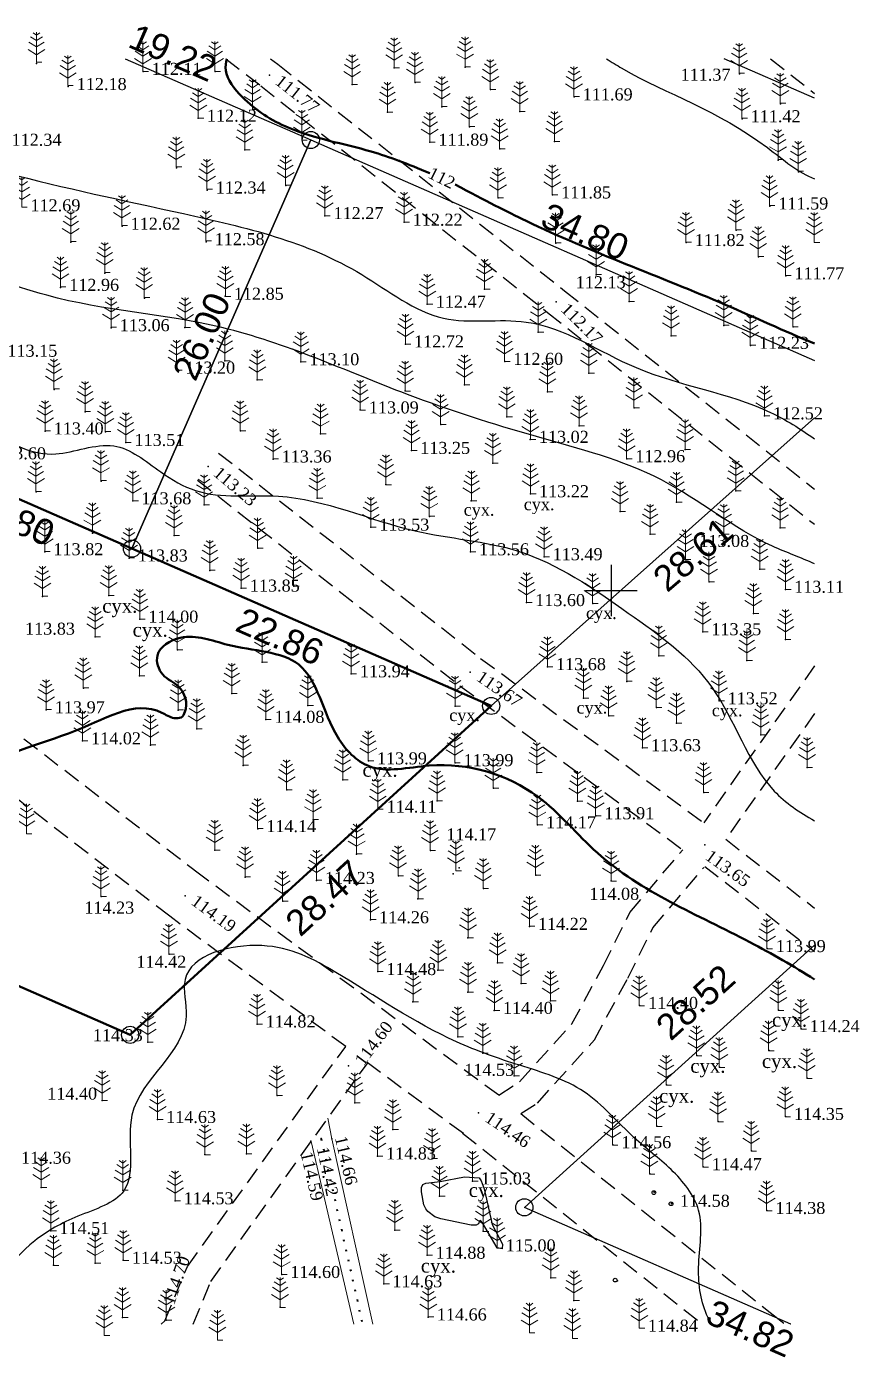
# Model space of a CAD drawing. Header units: millimetres. Extents: x 5405626.9 to 5405714.5, y 5525055.3 to 5525132.9.
# Drawn here: x 5405665.9 to 5405714.5, y 5525055.3 to 5525132.9 of the extents above; entities that cross this region are included whole.
import ezdxf
from ezdxf.enums import TextEntityAlignment as Align

# ---------------------------------------------------------------- set-up
doc = ezdxf.new("R2010")
doc.units = ezdxf.units.MM
doc.linetypes.add('DASHEDX2', pattern=[1.5, 1, -0.5])
doc.linetypes.add('HIDDEN', pattern=[0.5, 0, -0.5])
for name, color, linetype, lineweight in [('11900000', 1, 'Continuous', 30), ('рельеф', 7, 'Continuous', 0), ('ТОЧКИ', 7, 'Continuous', 30)]:
    doc.layers.add(name, color=color, linetype=linetype, lineweight=lineweight)
for name, color, linetype in [('горизонтали', 42, 'Continuous'), ('дороги', 7, 'Continuous'), ('Ділянки_Межі', 10, 'Continuous'), ('надписи', 7, 'Continuous'), ('отметки', 7, 'Continuous'), ('промеры', 185, 'Continuous'), ('Растительность', 7, 'Continuous'), ('столбы', 7, 'Continuous')]:
    doc.layers.add(name, color=color, linetype=linetype)
doc.styles.get("Standard").update_dxf_attribs({"font": 'arial.ttf'})
doc.styles.add('times', font='times.ttf')
doc.linetypes.add('канава 0', pattern='A,0.9,0,["|",Standard,S=0.25,R=0,X=0,Y=0],0.1', length=1)

# ---------------------------------------------------------------- blocks, each defined once
blk = doc.blocks.new('A$C51FE15A3')
at = {"layer": 'Растительность', "color": 94, "lineweight": 0}
for points in [[(-0.201, 1.726), (0, 1.584), (0.201, 1.726)], [(0, 1.75), (0, 0), (0.319, 0)], [(-0.447, 1.172), (0, 0.895), (0.447, 1.172)], [(-0.343, 1.489), (0, 1.267), (0.343, 1.489)], [(-0.493, 0.753), (0, 0.444), (0.493, 0.753)]]:
    blk.add_lwpolyline(points, dxfattribs=at)

msp = doc.modelspace()

# ---------------------------------------------------------------- linework, layer by layer
at = {"layer": '11900000', "color": 7}
for points in [[(5405700, 5525098.5, 0), (5405700, 5525101.5, 0)], [(5405700, 5525098.5, 0), (5405700, 5525101.5, 0)], [(5405698.5, 5525100, 0), (5405701.5, 5525100, 0)], [(5405698.5, 5525100, 0), (5405701.5, 5525100, 0)]]:
    msp.add_polyline3d(points, dxfattribs=at)
at = {"layer": 'горизонтали', "color": 32}
for points in [[(5405692.497, 5525063.142, 115), (5405692.377, 5525063.282, 115), (5405692.307, 5525063.252, 115), (5405692.247, 5525063.082, 115), (5405692.127, 5525063.012, 115), (5405691.827, 5525063.012, 115), (5405690.057, 5525063.372, 115), (5405689.717, 5525063.492, 115), (5405689.297, 5525063.812, 115), (5405689.177, 5525063.972, 115), (5405689.077, 5525064.202, 115), (5405688.937, 5525064.952, 115), (5405688.937, 5525065.212, 115), (5405689.017, 5525065.382, 115), (5405689.187, 5525065.452, 115), (5405690.027, 5525065.552, 115), (5405691.437, 5525065.832, 115), (5405692.287, 5525065.762, 115), (5405692.417, 5525065.592, 115), (5405692.577, 5525065.132, 115), (5405693.057, 5525063.042, 115), (5405693.66, 5525061.911, 115), (5405693.628, 5525061.627, 115), (5405693.344, 5525061.682, 115.001)], [(5405693.344, 5525061.682, 115.001), (5405692.497, 5525063.142, 115), (5405692.497, 5525063.142, 115)]]:
    msp.add_polyline3d(points, dxfattribs=at)
at = {"layer": 'горизонтали', "color": 32, "lineweight": 50}
for points, knots in [([(5405689.415, 5525124.321), (5405688.103, 5525124.879), (5405685.506, 5525125.878), (5405681.593, 5525126.517), (5405678.78, 5525128.29), (5405677.425, 5525129.966), (5405677.531, 5525130.771), (5405677.592, 5525131)], [105.96729, 105.96729, 105.96729, 105.96729, 109.295341, 114.328997, 117.562212, 119.373022, 120.083995, 120.083995, 120.083995, 120.083995]), ([(5405711.846, 5525114.396), (5405710.054, 5525115.132), (5405704.646, 5525117.659), (5405697.616, 5525120.155), (5405692.726, 5525122.699), (5405690.888, 5525123.666)], [81.107717, 81.107717, 81.107717, 81.107717, 86.790674, 99.397783, 103.251958, 103.251958, 103.251958, 103.251958]), ([(5405711.846, 5525077.338), (5405710.62, 5525078.1), (5405706.394, 5525080.561), (5405700.204, 5525083.031), (5405695.588, 5525088.796), (5405690.487, 5525090.335), (5405686.032, 5525089.127), (5405683.299, 5525091.947), (5405682.66, 5525096.477), (5405678.004, 5525096.478), (5405675.327, 5525097.696), (5405673.244, 5525096.508), (5405673.734, 5525094.937), (5405675.007, 5525094.501), (5405675.374, 5525093.273), (5405674.953, 5525092.547), (5405674.367, 5525092.537), (5405672.442, 5525093.851), (5405668.747, 5525091.264), (5405662.871, 5525090.323), (5405664.061, 5525086.221), (5405665.427, 5525082.173), (5405665.054, 5525074.961), (5405656.965, 5525071.362), (5405653.783, 5525065.91), (5405650.669, 5525063.336), (5405648.34, 5525061.614)], [184.088524, 184.088524, 184.088524, 184.088524, 188.424076, 198.724877, 203.509965, 210.082144, 213.590604, 216.079925, 220.88026, 225.181607, 227.972328, 229.655785, 230.811467, 231.987183, 233.498714, 233.881724, 234.285096, 235.062958, 240.641134, 246.270624, 248.034407, 252.137765, 259.955965, 266.119621, 276.685782, 278.277423, 278.277423, 278.277423, 278.277423])]:
    msp.add_open_spline(points, degree=3, knots=knots, dxfattribs=at)
at = {"layer": 'горизонтали', "color": 32}
for points, knots in [([(5405699.711, 5525131), (5405700.01, 5525130.807), (5405702.925, 5525129.01), (5405707.1, 5525127.744), (5405710.924, 5525124.316), (5405711.846, 5525124.008)], [128.913914, 128.913914, 128.913914, 128.913914, 130.028893, 139.680741, 142.71498, 142.71498, 142.71498, 142.71498]), ([(5405629.102, 5525118.92), (5405630.458, 5525120.614), (5405634.448, 5525123.68), (5405642.682, 5525126.351), (5405650.521, 5525125.146), (5405657.722, 5525126.406), (5405665.591, 5525123.977), (5405675.141, 5525121.998), (5405684.025, 5525119.942), (5405689.831, 5525115.172), (5405695.924, 5525116.342), (5405701.643, 5525112.203), (5405707.862, 5525111.424), (5405711.019, 5525109.423), (5405711.846, 5525108.843)], [191.894943, 191.894943, 191.894943, 191.894943, 198.155168, 208.112251, 216.133304, 221.799072, 229.654194, 240.307675, 251.306516, 256.6977, 261.523915, 268.451351, 276.71451, 279.739238, 279.739238, 279.739238, 279.739238]), ([(5405711.846, 5525101.558), (5405711.053, 5525101.923), (5405707.761, 5525103.06), (5405703.147, 5525106.992), (5405695.526, 5525108.926), (5405686.956, 5525111.649), (5405677.812, 5525115.948), (5405668.363, 5525116.381), (5405660.774, 5525119.554), (5405654.149, 5525117.165), (5405646.892, 5525118.341), (5405642.724, 5525114.853), (5405638.474, 5525114.108), (5405638.058, 5525111.373), (5405635.674, 5525109.491), (5405637.956, 5525105.892), (5405640.41, 5525102.911), (5405642.475, 5525098.603), (5405642.551, 5525095.719), (5405642.18, 5525093.334), (5405640.621, 5525093.399), (5405638.778, 5525093.138), (5405635.799, 5525094.795), (5405633.1, 5525091.346), (5405630.387, 5525091.693), (5405629.102, 5525091.508)], [77.342137, 77.342137, 77.342137, 77.342137, 79.957338, 87.498258, 95.204411, 103.125935, 114.626248, 125.009981, 131.302804, 138.280759, 145.221956, 152.023012, 153.792786, 157.238403, 159.036588, 161.883134, 167.480404, 172.02745, 175.191691, 176.860986, 177.776803, 179.359266, 182.66385, 186.23147, 190.159061, 190.159061, 190.159061, 190.159061]), ([(5405629.102, 5525068.032), (5405630.304, 5525068.433), (5405633.268, 5525070.908), (5405637.681, 5525070.515), (5405642.96, 5525069.18), (5405645.866, 5525075.047), (5405652.853, 5525076.753), (5405653.473, 5525084.41), (5405650.942, 5525091.024), (5405647.791, 5525097.948), (5405651.196, 5525103.886), (5405655.866, 5525105.087), (5405658.855, 5525107.454), (5405660.158, 5525111.685), (5405664.053, 5525109.072), (5405667.215, 5525107.353), (5405671.031, 5525109.095), (5405673.486, 5525106.998), (5405676.446, 5525105.221), (5405681.865, 5525106.051), (5405687.754, 5525103.185), (5405695.159, 5525102.759), (5405700.762, 5525098.87), (5405706.551, 5525094.745), (5405708.239, 5525088.917), (5405710.967, 5525087.065), (5405711.846, 5525086.582)], [100.276896, 100.276896, 100.276896, 100.276896, 104.294488, 110.346143, 113.276217, 119.316155, 126.282429, 132.498742, 138.940826, 148.380777, 153.163384, 157.173138, 162.314513, 164.474455, 168.128542, 172.341737, 175.757786, 178.883147, 181.190936, 186.025633, 194.245086, 200.372974, 207.736732, 214.236882, 221.309845, 224.300713, 224.300713, 224.300713, 224.300713]), ([(5405705.845, 5525057.247), (5405705.766, 5525057.378), (5405705.247, 5525058.314), (5405704.887, 5525060.693), (5405705.598, 5525063.827), (5405703.545, 5525066.376), (5405700.978, 5525068.229), (5405698.614, 5525071.147), (5405694.669, 5525072.291), (5405689.62, 5525074.042), (5405684.941, 5525077.276), (5405679.961, 5525079.967), (5405674.475, 5525078.518), (5405675.963, 5525073.463), (5405670.828, 5525070.702), (5405672.738, 5525064.783), (5405668.827, 5525063.622), (5405665.354, 5525061.708), (5405663.745, 5525059.008), (5405662.592, 5525057.247)], [195.825475, 195.825475, 195.825475, 195.825475, 196.312621, 199.255312, 202.588988, 205.462546, 208.291875, 212.253868, 216.313625, 220.252795, 228.364697, 232.953516, 237.834332, 239.978238, 246.559492, 250.990412, 254.056617, 256.937883, 263.115169, 263.115169, 263.115169, 263.115169])]:
    msp.add_open_spline(points, degree=3, knots=knots, dxfattribs=at)
at = {"layer": 'дороги', "color": 7, "linetype": 'DASHEDX2'}
for points, elevation in [([(5405677.524, 5525131), (5405679.567, 5525129.42), (5405696.283, 5525116.213), (5405711.846, 5525103.866)], 111.93), ([(5405680.14, 5525131), (5405680.553, 5525130.68), (5405697.277, 5525117.467), (5405711.846, 5525105.908)], 111.93), ([(5405709.282, 5525131), (5405711.846, 5525128.974)], 110.99), ([(5405677.108, 5525108.015), (5405692.382, 5525096.048), (5405705.386, 5525086.469)], 113.227), ([(5405675.874, 5525106.441), (5405691.172, 5525094.456), (5405704.161, 5525084.888)], 113.227), ([(5405675.289, 5525060.612), (5405684.028, 5525072.764), (5405684.516, 5525073.423)], 115.262), ([(5405676.656, 5525059.733), (5405685.32, 5525071.82), (5405685.823, 5525072.5)], 115.262), ([(5405673.762, 5525057.247), (5405673.97, 5525057.445), (5405675.289, 5525060.612)], 114.545), ([(5405675.621, 5525057.247), (5405676.656, 5525059.733)], 114.545)]:
    msp.add_lwpolyline(points, dxfattribs=dict(at, elevation=elevation))
for points in [[(5405693.433, 5525070.585), (5405676.065, 5525083.409), (5405662.398, 5525093.926), (5405645.436, 5525107.541), (5405629.102, 5525120.019)], [(5405684.516, 5525073.423), (5405674.257, 5525081.015), (5405660.544, 5525091.568), (5405643.586, 5525105.179), (5405629.102, 5525116.244)], [(5405711.846, 5525095.609), (5405705.386, 5525086.469)], [(5405711.846, 5525092.837), (5405706.664, 5525085.505)], [(5405706.664, 5525085.505), (5405711.846, 5525081.495)], [(5405693.433, 5525070.585), (5405694.641, 5525071.362), (5405697.696, 5525074.747), (5405699.538, 5525078.142), (5405701.074, 5525081.23), (5405704.161, 5525084.888)], [(5405694.723, 5525069.512), (5405695.686, 5525070.132), (5405699.011, 5525073.817), (5405700.958, 5525077.404), (5405702.42, 5525080.345), (5405705.384, 5525083.856)], [(5405705.441, 5525083.923), (5405711.846, 5525078.966)], [(5405691.373, 5525068.348), (5405685.763, 5525072.5)], [(5405694.723, 5525069.512), (5405709.261, 5525057.919), (5405710.11, 5525057.247)], [(5405691.33, 5525068.381), (5405705.292, 5525057.247)]]:
    msp.add_lwpolyline(points, dxfattribs=at)
at = {"layer": 'Ділянки_Межі', "lineweight": 25}
for points in [[(5405671.664, 5525131), (5405682.482, 5525126.263), (5405672.055, 5525102.446), (5405661.249, 5525107.177), (5405654.432, 5525110.161)], [(5405671.664, 5525131), (5405682.482, 5525126.263), (5405711.846, 5525113.408)], [(5405711.846, 5525128.691), (5405706.573, 5525131)], [(5405711.846, 5525110.067), (5405692.998, 5525093.277), (5405671.954, 5525074.107), (5405650.821, 5525083.359), (5405633.199, 5525091.075), (5405629.102, 5525092.869)], [(5405710.459, 5525057.247), (5405694.931, 5525064.048), (5405711.846, 5525079.33)]]:
    msp.add_lwpolyline(points, dxfattribs=at)
at = {"layer": 'Ділянки_Межі'}
for points in [[(5405711.846, 5525128.691), (5405706.573, 5525131)], [(5405672.055, 5525102.446), (5405682.482, 5525126.263), (5405711.846, 5525113.408)], [(5405711.846, 5525110.067), (5405692.998, 5525093.277), (5405672.055, 5525102.446)]]:
    msp.add_lwpolyline(points, dxfattribs=at)
at = {"layer": 'Ділянки_Межі', "lineweight": 50}
msp.add_lwpolyline([(5405650.821, 5525083.359), (5405661.249, 5525107.177), (5405672.055, 5525102.446), (5405692.998, 5525093.277), (5405671.954, 5525074.107)], close=True, dxfattribs=at)
at = {"layer": 'Ділянки_Межі', "lineweight": 0}
for points in [[(5405694.931, 5525064.048), (5405711.846, 5525079.33)], [(5405710.459, 5525057.247), (5405694.931, 5525064.048)]]:
    msp.add_lwpolyline(points, dxfattribs=at)
at = {"layer": 'отметки', "color": 7}
for p in [(5405666.501, 5525130.729, 112.187), (5405672.707, 5525130.259, 112.107), (5405676.901, 5525130.251, 112.031), (5405680.075, 5525130.043, 111.77), (5405687.349, 5525130.459, 111.692), (5405691.485, 5525130.504, 111.691), (5405707.468, 5525130.124, 111.375), (5405668.339, 5525129.373, 112.18), (5405684.897, 5525129.492, 111.95), (5405688.557, 5525129.614, 111.766), (5405692.948, 5525129.197, 111.729), (5405697.833, 5525128.771, 111.685), (5405709.861, 5525128.364, 111.317), (5405679.099, 5525128.039, 112.013), (5405686.96, 5525127.875, 111.852), (5405690.128, 5525128.197, 111.784), (5405694.668, 5525127.918, 111.701), (5405675.925, 5525127.531, 112.123), (5405691.731, 5525127.036, 111.824), (5405707.623, 5525127.498, 111.416), (5405681.972, 5525126.254, 112.014), (5405689.422, 5525126.134, 111.888), (5405696.693, 5525126.169, 111.783), (5405678.635, 5525125.686, 112.07), (5405693.498, 5525125.739, 111.869), (5405674.652, 5525124.632, 112.37), (5405709.731, 5525125.094, 111.531), (5405710.901, 5525124.405, 111.499), (5405676.44, 5525123.343, 112.343), (5405681.018, 5525123.612, 112.17), (5405696.576, 5525123.057, 111.847), (5405693.4, 5525122.891, 111.946), (5405709.237, 5525122.413, 111.589), (5405683.308, 5525121.849, 112.269), (5405687.921, 5525121.468, 112.215), (5405671.478, 5525121.233, 112.621), (5405707.274, 5525121.01, 111.715), (5405668.502, 5525120.313, 112.787), (5405676.378, 5525120.332, 112.585), (5405696.761, 5525120.247, 112.041), (5405704.363, 5525120.279, 111.823), (5405708.579, 5525119.447, 111.682), (5405670.48, 5525118.502, 112.848), (5405699.114, 5525118.409, 112.133), (5405710.174, 5525118.341, 111.775), (5405667.899, 5525117.669, 112.962), (5405692.615, 5525117.563, 112.477), (5405672.781, 5525117.045, 112.924), (5405677.497, 5525117.151, 112.845), (5405696.79, 5525116.83, 112.175), (5405701.039, 5525116.84, 112.253), (5405689.269, 5525116.692, 112.474), (5405670.847, 5525115.319, 113.065), (5405675.148, 5525115.327, 113.042), (5405706.556, 5525115.445, 112.1), (5405710.597, 5525115.364, 111.939), (5405695.738, 5525115.063, 112.541), (5405703.483, 5525114.84, 112.337), (5405688, 5525114.371, 112.718), (5405708.111, 5525114.291, 112.23), (5405674.663, 5525112.847, 113.203), (5405677.47, 5525113.385, 113.066), (5405681.9, 5525113.332, 113.097), (5405693.782, 5525113.357, 112.602), (5405679.356, 5525112.278, 113.122), (5405698.694, 5525112.672, 112.577), (5405667.522, 5525111.723, 113.339), (5405687.98, 5525111.634, 112.992), (5405691.445, 5525111.996, 112.836), (5405696.27, 5525111.578, 112.73), (5405685.363, 5525110.525, 113.09), (5405701.321, 5525110.657, 112.657), (5405669.327, 5525110.419, 113.384), (5405693.913, 5525110.126, 112.914), (5405708.921, 5525110.181, 112.519), (5405666.997, 5525109.299, 113.403), (5405670.506, 5525109.256, 113.393), (5405678.374, 5525109.307, 113.281), (5405683.046, 5525109.129, 113.234), (5405690.052, 5525109.683, 113.067), (5405698.119, 5525109.602, 112.888), (5405671.703, 5525108.628, 113.514), (5405695.276, 5525108.811, 113.022), (5405704.3, 5525108.224, 112.808), (5405680.285, 5525107.667, 113.358), (5405688.359, 5525108.167, 113.248), (5405693.091, 5525107.423, 113.162), (5405700.894, 5525107.682, 112.961), (5405676.491, 5525107.228, 113.227), (5405670.255, 5525106.386, 113.593), (5405686.863, 5525106.173, 113.367), (5405666.465, 5525105.753, 113.679), (5405672.109, 5525105.227, 113.676), (5405682.861, 5525105.378, 113.452), (5405691.838, 5525105.231, 113.344), (5405695.287, 5525105.641, 113.217), (5405703.795, 5525105.16, 113.076), (5405707.247, 5525105.809, 112.868), (5405676.259, 5525104.997, 113.63), (5405689.394, 5525104.327, 113.402), (5405700.511, 5525104.614, 113.15), (5405685.981, 5525103.694, 113.535), (5405709.843, 5525103.659, 112.94), (5405669.752, 5525103.342, 113.806), (5405674.515, 5525103.211, 113.725), (5405702.263, 5525103.285, 113.171), (5405706.553, 5525103.283, 113.079), (5405666.98, 5525102.261, 113.816), (5405679.387, 5525102.478, 113.743), (5405691.793, 5525102.258, 113.557), (5405671.9, 5525101.895, 113.828), (5405696.082, 5525101.971, 113.486), (5405704.316, 5525101.809, 113.184), (5405708.654, 5525101.247, 113.096), (5405676.6, 5525101.174, 113.82), (5405705.695, 5525100.503, 113.193), (5405666.847, 5525099.659, 113.909), (5405670.706, 5525099.708, 113.942), (5405678.428, 5525100.141, 113.852), (5405681.491, 5525100.256, 113.816), (5405710.156, 5525100.072, 113.11), (5405695.06, 5525099.296, 113.6), (5405698.914, 5525099.253, 113.565), (5405672.515, 5525098.33, 113.996), (5405708.279, 5525098.67, 113.172), (5405705.33, 5525097.599, 113.348), (5405669.916, 5525097.301, 113.955), (5405710.146, 5525097.153, 113.212), (5405674.705, 5525096.542, 114.019), (5405679.647, 5525095.823, 114.05), (5405702.776, 5525096.199, 113.516), (5405707.904, 5525095.926, 113.302), (5405672.494, 5525095.029, 113.98), (5405684.843, 5525095.144, 113.943), (5405691.777, 5525095.252, 113.668), (5405696.276, 5525095.562, 113.683), (5405669.23, 5525094.319, 113.923), (5405700.908, 5525094.706, 113.62), (5405677.876, 5525094.01, 114.031), (5405698.374, 5525093.729, 113.684), (5405706.281, 5525093.569, 113.517), (5405667.061, 5525093.046, 113.966), (5405674.758, 5525093.021, 113.989), (5405682.31, 5525093.299, 114.045), (5405690.902, 5525093.271, 113.895), (5405699.85, 5525092.698, 113.671), (5405702.626, 5525093.179, 113.58), (5405675.837, 5525091.939, 114.045), (5405679.868, 5525092.491, 114.077), (5405703.799, 5525092.276, 113.588), (5405669.174, 5525091.236, 114.024), (5405708.716, 5525091.591, 113.46), (5405673.134, 5525090.995, 114.063), (5405701.816, 5525090.838, 113.634), (5405678.54, 5525089.813, 114.083), (5405685.84, 5525090.071, 113.987), (5405690.887, 5525089.965, 113.989), (5405711.412, 5525089.695, 113.418), (5405684.353, 5525088.972, 114.074), (5405695.658, 5525089.395, 113.894), (5405681.081, 5525088.388, 114.074), (5405693.131, 5525088.483, 114.001), (5405705.383, 5525088.234, 113.689), (5405686.401, 5525087.261, 114.113), (5405689.85, 5525087.743, 114.088), (5405698.03, 5525087.732, 113.936), (5405682.612, 5525086.634, 114.157), (5405699.094, 5525086.871, 113.908), (5405679.388, 5525086.119, 114.138), (5405695.697, 5525086.345, 114.171), (5405705.453, 5525085.178, 113.645), (5405676.888, 5525084.86, 114.256), (5405685.143, 5525084.636, 114.179), (5405689.45, 5525084.85, 114.171), (5405687.589, 5525083.381, 114.207), (5405690.785, 5525083.49, 114.187), (5405691.12, 5525083.83, 114.248), (5405695.593, 5525083.418, 114.142), (5405678.65, 5525083.304, 114.321), (5405682.805, 5525083.101, 114.231), (5405692.544, 5525082.644, 114.229), (5405699.994, 5525083.078, 114.081), (5405670.261, 5525082.161, 114.233), (5405675.161, 5525082.212, 114.189), (5405680.843, 5525081.89, 114.372), (5405688.717, 5525082.026, 114.201), (5405685.964, 5525080.808, 114.258), (5405695.222, 5525080.425, 114.216), (5405691.637, 5525079.757, 114.239), (5405674.216, 5525078.807, 114.416), (5405709.089, 5525079.128, 113.991), (5405693.361, 5525078.294, 114.291), (5405686.383, 5525077.788, 114.476), (5405689.893, 5525077.875, 114.308), (5405691.638, 5525076.59, 114.339), (5405694.735, 5525077.094, 114.317), (5405688.433, 5525076.028, 114.408), (5405696.456, 5525076.084, 114.326), (5405701.645, 5525075.816, 114.4), (5405693.179, 5525075.525, 114.401), (5405709.749, 5525075.541, 114.226), (5405679.349, 5525074.734, 114.82), (5405711.067, 5525074.463, 114.236), (5405672.988, 5525073.681, 114.334), (5405691.054, 5525073.995, 114.504), (5405692.5, 5525073.043, 114.454), (5405704.986, 5525072.904, 114.422), (5405709.191, 5525073.198, 114.315), (5405684.674, 5525072.292, 114.596), (5405706.313, 5525072.229, 114.431), (5405694.332, 5525071.708, 114.531), (5405703.211, 5525071.19, 114.384), (5405711.409, 5525071.583, 114.289), (5405670.325, 5525070.273, 114.403), (5405680.515, 5525070.563, 114.754), (5405685.042, 5525070.145, 114.719), (5405692.265, 5525069.554, 114.458), (5405673.55, 5525069.168, 114.626), (5405702.661, 5525068.791, 114.448), (5405706.231, 5525069.052, 114.405), (5405710.149, 5525069.347, 114.355), (5405682.491, 5525067.914, 114.588), (5405683.089, 5525068.054, 114.42), (5405683.702, 5525068.04, 114.665), (5405687.266, 5525068.583, 114.81), (5405676.309, 5525067.121, 114.536), (5405678.737, 5525067.165, 114.502), (5405700.085, 5525067.698, 114.559), (5405708.171, 5525067.352, 114.366), (5405686.366, 5525067.041, 114.834), (5405689.547, 5525066.905, 114.872), (5405705.359, 5525066.417, 114.471), (5405691.907, 5525065.582, 115.033), (5405702.238, 5525066.009, 114.525), (5405666.771, 5525065.209, 114.456), (5405671.518, 5525065.055, 114.496), (5405702.497, 5525064.934, 114.525), (5405674.571, 5525064.428, 114.528), (5405689.988, 5525064.702, 115.074), (5405703.497, 5525064.282, 114.575), (5405709.065, 5525063.863, 114.376), (5405667.327, 5525062.691, 114.506), (5405687.384, 5525062.717, 114.861), (5405692.53, 5525062.653, 114.989), (5405693.344, 5525061.682, 115.001), (5405671.551, 5525060.966, 114.53), (5405689.256, 5525061.256, 114.876), (5405667.481, 5525060.674, 114.562), (5405669.92, 5525060.795, 114.557), (5405680.785, 5525060.132, 114.599), (5405686.738, 5525059.59, 114.633), (5405696.464, 5525059.943, 115.041), (5405700.356, 5525059.765, 114.953), (5405697.821, 5525058.622, 114.966), (5405680.694, 5525058.224, 114.572), (5405671.512, 5525057.628, 114.601), (5405674.057, 5525057.468, 114.704), (5405689.329, 5525057.658, 114.658)]:
    msp.add_point(p, dxfattribs=at)
at = {"layer": 'рельеф', "color": 7, "linetype": 'канава 0'}
for points, elevation in [([(5405686.089, 5525057.247), (5405683.702, 5525068.04), (5405683.475, 5525069.255)], 113.553), ([(5405682.494, 5525067.893), (5405684.996, 5525057.247)], 114.59)]:
    msp.add_lwpolyline(points, dxfattribs=dict(at, elevation=elevation))
at = {"layer": 'рельеф', "color": 7, "linetype": 'HIDDEN', "lineweight": 40, "elevation": 114.42}
msp.add_lwpolyline([(5405683.09, 5525068.04), (5405685.493, 5525057.247)], dxfattribs=at)
at = {"layer": 'столбы', "color": 7}
for centre in [(5405702.48, 5525064.91, 114.53), (5405703.48, 5525064.26, 114.58), (5405700.22, 5525059.81, 114.89)]:
    msp.add_circle(centre, 0.11, dxfattribs=at)
at = {"layer": 'ТОЧКИ'}
for centre in [(5405682.482, 5525126.263, 107.24), (5405672.055, 5525102.446, 107.24), (5405692.998, 5525093.277), (5405671.954, 5525074.107), (5405694.931, 5525064.048, 107.24)]:
    msp.add_circle(centre, 0.5, dxfattribs=at)

# ---------------------------------------------------------------- block references
at = {"layer": 'Растительность', "color": 7}
for p in [(5405666.49, 5525130.79, 112.18), (5405691.47, 5525130.52, 111.69), (5405672.7, 5525130.26, 112.11), (5405676.89, 5525130.26, 112.03), (5405687.34, 5525130.47, 111.69), (5405707.45, 5525130.15, 111.37), (5405668.32, 5525129.43, 112.18), (5405684.89, 5525129.5, 111.95), (5405688.55, 5525129.63, 111.77), (5405692.94, 5525129.21, 111.73), (5405690.12, 5525128.21, 111.78), (5405697.82, 5525128.79, 111.68), (5405709.85, 5525128.4, 111.32), (5405675.92, 5525127.53, 112.12), (5405679.09, 5525128.04, 112.01), (5405686.95, 5525127.88, 111.85), (5405694.66, 5525127.93, 111.7), (5405707.61, 5525127.53, 111.42), (5405691.72, 5525127.05, 111.82), (5405681.96, 5525126.26, 112.01), (5405689.41, 5525126.14, 111.89), (5405696.68, 5525126.18, 111.78), (5405678.63, 5525125.69, 112.07), (5405693.49, 5525125.75, 111.87), (5405709.72, 5525125.12, 111.53), (5405674.64, 5525124.69, 112.37), (5405710.89, 5525124.44, 111.5), (5405681.01, 5525123.62, 112.17), (5405676.43, 5525123.4, 112.34), (5405693.39, 5525122.9, 111.95), (5405696.56, 5525123.07, 111.85), (5405665.63, 5525122.35, 112.68), (5405709.22, 5525122.44, 111.59), (5405671.47, 5525121.28, 112.62), (5405683.3, 5525121.85, 112.27), (5405687.92, 5525121.47, 112.22), (5405707.26, 5525121.03, 111.71), (5405668.49, 5525120.35, 112.78), (5405676.37, 5525120.38, 112.58), (5405696.75, 5525120.26, 112.04), (5405704.35, 5525120.3, 111.82), (5405711.83, 5525120.29, 111.65), (5405708.56, 5525119.47, 111.68), (5405670.47, 5525118.54, 112.85), (5405699.11, 5525118.42, 112.13), (5405710.16, 5525118.36, 111.77), (5405667.89, 5525117.7, 112.96), (5405692.61, 5525117.57, 112.48), (5405672.77, 5525117.08, 112.92), (5405677.5, 5525117.15, 112.85), (5405689.27, 5525116.69, 112.47), (5405701.03, 5525116.85, 112.25), (5405670.84, 5525115.35, 113.06), (5405675.15, 5525115.33, 113.04), (5405695.74, 5525115.07, 112.54), (5405706.55, 5525115.46, 112.1), (5405710.58, 5525115.38, 111.94), (5405688, 5525114.37, 112.72), (5405703.48, 5525114.85, 112.34), (5405708.1, 5525114.3, 112.23), (5405674.66, 5525112.85, 113.2), (5405677.47, 5525113.39, 113.07), (5405681.9, 5525113.33, 113.1), (5405693.78, 5525113.36, 112.6), (5405698.69, 5525112.67, 112.58), (5405679.36, 5525112.28, 113.12), (5405691.44, 5525112, 112.84), (5405667.51, 5525111.75, 113.34), (5405687.98, 5525111.63, 112.99), (5405696.27, 5525111.58, 112.73), (5405669.32, 5525110.44, 113.38), (5405685.36, 5525110.52, 113.09), (5405701.32, 5525110.66, 112.66), (5405690.05, 5525109.68, 113.07), (5405693.91, 5525110.13, 112.91), (5405698.12, 5525109.6, 112.89), (5405708.92, 5525110.18, 112.52), (5405666.99, 5525109.32, 113.4), (5405670.5, 5525109.28, 113.39), (5405678.37, 5525109.31, 113.28), (5405683.05, 5525109.13, 113.23), (5405695.28, 5525108.81, 113.02), (5405671.7, 5525108.63, 113.51), (5405688.36, 5525108.17, 113.25), (5405704.3, 5525108.22, 112.81), (5405680.28, 5525107.67, 113.36), (5405693.09, 5525107.42, 113.16), (5405700.89, 5525107.68, 112.96), (5405666.46, 5525105.77, 113.68), (5405670.25, 5525106.41, 113.59), (5405686.86, 5525106.17, 113.37), (5405707.25, 5525105.81, 112.87), (5405672.11, 5525105.23, 113.68), (5405676.26, 5525105, 113.63), (5405682.86, 5525105.38, 113.45), (5405691.84, 5525105.23, 113.34), (5405695.29, 5525105.64, 113.22), (5405703.8, 5525105.16, 113.08), (5405689.39, 5525104.33, 113.4), (5405700.51, 5525104.61, 113.15), (5405669.75, 5525103.36, 113.81), (5405685.98, 5525103.69, 113.53), (5405709.84, 5525103.66, 112.94), (5405674.51, 5525103.21, 113.72), (5405702.26, 5525103.28, 113.17), (5405706.55, 5525103.28, 113.08), (5405666.97, 5525102.27, 113.82), (5405671.89, 5525101.9, 113.83), (5405679.38, 5525102.48, 113.74), (5405691.79, 5525102.26, 113.56), (5405696.08, 5525101.97, 113.49), (5405704.32, 5525101.81, 113.18), (5405676.59, 5525101.18, 113.82), (5405708.65, 5525101.25, 113.1), (5405681.48, 5525100.26, 113.82), (5405705.69, 5525100.5, 113.19), (5405666.84, 5525099.67, 113.91), (5405670.7, 5525099.71, 113.94), (5405678.42, 5525100.14, 113.85), (5405710.16, 5525100.07, 113.11), (5405695.06, 5525099.3, 113.6), (5405698.91, 5525099.25, 113.57), (5405672.51, 5525098.33, 114), (5405708.28, 5525098.67, 113.17), (5405669.91, 5525097.3, 113.95), (5405705.33, 5525097.6, 113.35), (5405710.15, 5525097.15, 113.21), (5405674.7, 5525096.54, 114.02), (5405679.64, 5525095.82, 114.05), (5405702.77, 5525096.2, 113.52), (5405707.9, 5525095.93, 113.3), (5405672.49, 5525095.03, 113.98), (5405684.83, 5525095.14, 113.94), (5405696.27, 5525095.56, 113.68), (5405669.22, 5525094.33, 113.92), (5405700.9, 5525094.71, 113.62), (5405677.87, 5525094.01, 114.03), (5405682.31, 5525093.31, 114.04), (5405690.89, 5525093.27, 113.89), (5405698.37, 5525093.73, 113.68), (5405706.27, 5525093.57, 113.52), (5405667.05, 5525093.06, 113.97), (5405674.75, 5525093.04, 113.99), (5405679.86, 5525092.49, 114.08), (5405699.84, 5525092.7, 113.67), (5405702.62, 5525093.18, 113.58), (5405675.83, 5525091.95, 114.04), (5405703.79, 5525092.28, 113.59), (5405669.17, 5525091.25, 114.02), (5405673.13, 5525091.01, 114.06), (5405708.71, 5525091.59, 113.46), (5405701.81, 5525090.84, 113.63), (5405678.54, 5525089.83, 114.08), (5405685.83, 5525090.07, 113.99), (5405690.87, 5525089.96, 113.99), (5405695.65, 5525089.39, 113.89), (5405711.41, 5525089.69, 113.42), (5405684.34, 5525088.97, 114.07), (5405681.07, 5525088.39, 114.07), (5405693.12, 5525088.48, 114), (5405705.37, 5525088.23, 113.69), (5405686.39, 5525087.26, 114.11), (5405689.84, 5525087.74, 114.09), (5405698.02, 5525087.73, 113.94), (5405682.61, 5525086.65, 114.16), (5405695.68, 5525086.34, 114.17), (5405699.08, 5525086.87, 113.91), (5405665.91, 5525085.82, 114.18), (5405679.38, 5525086.14, 114.14), (5405676.88, 5525084.87, 114.25), (5405689.43, 5525084.85, 114.17), (5405685.15, 5525084.65, 114.18), (5405678.65, 5525083.32, 114.32), (5405687.57, 5525083.38, 114.21), (5405690.941, 5525083.665), (5405695.57, 5525083.41, 114.14), (5405682.81, 5525083.12, 114.23), (5405692.52, 5525082.64, 114.23), (5405699.98, 5525083.07, 114.08), (5405670.25, 5525082.17, 114.23), (5405680.84, 5525081.9, 114.37), (5405688.73, 5525082.04, 114.2), (5405685.97, 5525080.82, 114.26), (5405695.23, 5525080.43, 114.22), (5405691.65, 5525079.76, 114.24), (5405674.21, 5525078.81, 114.42), (5405709.07, 5525079.11, 113.99), (5405686.39, 5525077.79, 114.48), (5405689.91, 5525077.88, 114.31), (5405693.37, 5525078.3, 114.29), (5405694.74, 5525077.1, 114.32), (5405691.65, 5525076.59, 114.34), (5405688.44, 5525076.03, 114.41), (5405693.19, 5525075.53, 114.4), (5405696.46, 5525076.08, 114.33), (5405701.62, 5525075.8, 114.4), (5405709.73, 5525075.52, 114.23), (5405679.35, 5525074.73, 114.82), (5405691.06, 5525073.99, 114.5), (5405711.05, 5525074.44, 114.24), (5405672.98, 5525073.68, 114.33), (5405709.17, 5525073.17, 114.32), (5405692.5, 5525073.04, 114.45), (5405704.96, 5525072.88, 114.42), (5405694.33, 5525071.71, 114.53), (5405706.29, 5525072.2, 114.43), (5405711.39, 5525071.56, 114.29), (5405703.19, 5525071.17, 114.39), (5405670.32, 5525070.27, 114.4), (5405680.51, 5525070.56, 114.75), (5405685.04, 5525070.14, 114.72), (5405710.13, 5525069.32, 114.36), (5405673.55, 5525069.17, 114.63), (5405687.27, 5525068.58, 114.81), (5405702.64, 5525068.77, 114.45), (5405706.21, 5525069.03, 114.41), (5405700.06, 5525067.68, 114.56), (5405676.31, 5525067.12, 114.54), (5405678.73, 5525067.16, 114.5), (5405686.37, 5525067.04, 114.83), (5405689.55, 5525066.9, 114.87), (5405708.15, 5525067.33, 114.37), (5405705.34, 5525066.39, 114.47), (5405691.91, 5525065.58, 115.03), (5405702.22, 5525065.99, 114.53), (5405666.77, 5525065.21, 114.46), (5405671.52, 5525065.05, 114.5), (5405689.99, 5525064.7, 115.07), (5405674.57, 5525064.43, 114.53), (5405709.05, 5525063.84, 114.38), (5405667.33, 5525062.69, 114.51), (5405687.38, 5525062.72, 114.86), (5405692.53, 5525062.65, 114.99), (5405693.34, 5525061.68, 115), (5405669.92, 5525060.79, 114.56), (5405671.55, 5525060.96, 114.53), (5405689.26, 5525061.26, 114.88), (5405667.48, 5525060.67, 114.56), (5405680.78, 5525060.13, 114.6), (5405696.47, 5525059.94, 115.04), (5405686.74, 5525059.59, 114.63), (5405697.82, 5525058.62, 114.97), (5405671.51, 5525057.63, 114.6), (5405680.69, 5525058.22, 114.57), (5405689.33, 5525057.66, 114.66), (5405674.06, 5525057.47, 114.7), (5405701.63, 5525057, 114.84), (5405670.44, 5525056.58, 114.61), (5405677.04, 5525056.31, 114.64), (5405695.23, 5525056.73, 114.87), (5405697.73, 5525056.41, 114.8)]:
    msp.add_blockref('A$C51FE15A3', p, dxfattribs=at)

# ---------------------------------------------------------------- texts
at = {"layer": 'горизонтали', "color": 32, "lineweight": 50, "style": 'times'}
msp.add_text('112', height=0.7, rotation=333.33908, dxfattribs=at).set_placement((5405689.564, 5525124.726, 181.067), align=Align.TOP_LEFT)
at = {"layer": 'надписи', "color": 7, "style": 'times'}
for height, p in [(0.7, (5405694.894, 5525105.384, 111.861)), (0.7, (5405691.393, 5525105.063, 111.861)), (0.8, (5405670.323, 5525099.509, 111.861)), (0.7, (5405698.522, 5525099.044, 111.861)), (0.8, (5405672.095, 5525098.112, 111.861)), (0.7, (5405690.55, 5525093.093, 111.861)), (0.7, (5405697.971, 5525093.53, 111.861)), (0.7, (5405705.856, 5525093.372, 111.861)), (0.8, (5405685.494, 5525089.95, 111.861)), (0.8, (5405709.366, 5525075.384, 111.861)), (0.8, (5405708.776, 5525072.972, 111.861)), (0.8, (5405704.603, 5525072.695, 111.861)), (0.8, (5405702.787, 5525070.95, 111.861)), (0.8, (5405691.686, 5525065.455, 111.861)), (0.8, (5405688.894, 5525061.047, 111.861))]:
    msp.add_text('сух.', height=height, dxfattribs=at).set_placement(p, align=Align.TOP_LEFT)
at = {"layer": 'отметки', "color": 7, "style": 'times'}
for s, p in [('112.11', (5405673.207, 5525130.759, 112.107)), ('111.37', (5405704.037, 5525130.42, 111.375)), ('112.18', (5405668.839, 5525129.873, 112.18)), ('111.69', (5405698.333, 5525129.271, 111.685)), ('112.12', (5405676.425, 5525128.031, 112.123)), ('111.42', (5405708.123, 5525127.998, 111.416)), ('112.34', (5405665.039, 5525126.627, 112.339)), ('111.89', (5405689.922, 5525126.634, 111.888)), ('112.34', (5405676.94, 5525123.843, 112.343)), ('111.85', (5405697.076, 5525123.557, 111.847)), ('112.69', (5405666.141, 5525122.805, 112.686)), ('112.27', (5405683.808, 5525122.349, 112.269)), ('111.59', (5405709.737, 5525122.913, 111.589)), ('112.62', (5405671.978, 5525121.733, 112.621)), ('112.22', (5405688.421, 5525121.968, 112.215)), ('112.58', (5405676.878, 5525120.832, 112.585)), ('111.82', (5405704.863, 5525120.779, 111.823)), ('112.13', (5405697.926, 5525118.321, 112.133)), ('111.77', (5405710.674, 5525118.841, 111.775)), ('112.96', (5405668.399, 5525118.169, 112.962)), ('112.85', (5405677.997, 5525117.651, 112.845)), ('112.47', (5405689.769, 5525117.192, 112.474)), ('113.06', (5405671.347, 5525115.819, 113.065)), ('112.72', (5405688.5, 5525114.871, 112.718)), ('112.23', (5405708.611, 5525114.791, 112.23)), ('113.15', (5405664.797, 5525114.331, 113.152)), ('113.10', (5405682.4, 5525113.832, 113.097)), ('112.60', (5405694.282, 5525113.857, 112.602)), ('113.20', (5405675.163, 5525113.347, 113.203)), ('113.09', (5405685.863, 5525111.025, 113.09)), ('112.52', (5405709.421, 5525110.681, 112.519)), ('113.40', (5405667.497, 5525109.799, 113.403)), ('113.51', (5405672.203, 5525109.128, 113.514)), ('113.02', (5405695.776, 5525109.311, 113.022)), ('113.60', (5405664.135, 5525108.349, 113.596)), ('113.25', (5405688.859, 5525108.667, 113.248)), ('112.96', (5405701.394, 5525108.182, 112.961)), ('113.36', (5405680.785, 5525108.167, 113.358)), ('113.22', (5405695.787, 5525106.141, 113.217)), ('113.68', (5405672.609, 5525105.727, 113.676)), ('113.53', (5405686.481, 5525104.194, 113.535)), ('113.82', (5405667.48, 5525102.761, 113.816)), ('113.56', (5405692.293, 5525102.758, 113.557)), ('113.08', (5405705.129, 5525103.242, 113.079)), ('113.83', (5405672.4, 5525102.395, 113.828)), ('113.49', (5405696.582, 5525102.471, 113.486)), ('113.85', (5405678.928, 5525100.641, 113.852)), ('113.11', (5405710.656, 5525100.572, 113.11)), ('113.60', (5405695.56, 5525099.796, 113.6)), ('113.83', (5405665.826, 5525098.13, 113.827)), ('114.00', (5405673.015, 5525098.83, 113.996)), ('113.35', (5405705.83, 5525098.099, 113.348)), ('113.68', (5405696.776, 5525096.062, 113.683)), ('113.94', (5405685.343, 5525095.644, 113.943)), ('113.97', (5405667.561, 5525093.546, 113.966)), ('113.52', (5405706.781, 5525094.069, 113.517)), ('114.08', (5405680.368, 5525092.991, 114.077)), ('114.02', (5405669.674, 5525091.736, 114.024)), ('113.63', (5405702.316, 5525091.338, 113.634)), ('113.99', (5405686.34, 5525090.571, 113.987)), ('113.99', (5405691.387, 5525090.465, 113.989)), ('114.11', (5405686.901, 5525087.761, 114.113)), ('113.91', (5405699.594, 5525087.371, 113.908)), ('114.14', (5405679.888, 5525086.619, 114.138)), ('114.17', (5405696.197, 5525086.845, 114.171)), ('114.17', (5405690.382, 5525086.141, 114.171)), ('114.23', (5405683.305, 5525083.601, 114.231)), ('114.08', (5405698.715, 5525082.674, 114.081)), ('114.23', (5405669.281, 5525081.872, 114.233)), ('114.26', (5405686.464, 5525081.308, 114.258)), ('114.22', (5405695.722, 5525080.925, 114.216)), ('113.99', (5405709.589, 5525079.628, 113.991)), ('114.42', (5405672.315, 5525078.716, 114.416)), ('114.48', (5405686.883, 5525078.288, 114.476)), ('114.40', (5405693.679, 5525076.025, 114.401)), ('114.40', (5405702.145, 5525076.316, 114.4)), ('114.82', (5405679.849, 5525075.234, 114.82)), ('114.24', (5405711.567, 5525074.963, 114.236)), ('114.33', (5405669.78, 5525074.436, 114.334)), ('114.53', (5405691.427, 5525072.418, 114.531)), ('114.40', (5405667.117, 5525071.028, 114.403)), ('114.63', (5405674.05, 5525069.668, 114.626)), ('114.35', (5405710.649, 5525069.847, 114.355)), ('114.56', (5405700.585, 5525068.198, 114.559)), ('114.36', (5405665.594, 5525067.294, 114.359)), ('114.83', (5405686.866, 5525067.541, 114.834)), ('114.47', (5405705.859, 5525066.917, 114.471)), ('115.03', (5405692.407, 5525066.082, 115.033)), ('114.53', (5405675.071, 5525064.928, 114.528)), ('114.58', (5405703.997, 5525064.782, 114.575)), ('114.38', (5405709.565, 5525064.363, 114.376)), ('114.51', (5405667.827, 5525063.191, 114.506)), ('114.88', (5405689.756, 5525061.756, 114.876)), ('115.00', (5405693.844, 5525062.182, 115.001)), ('114.53', (5405672.051, 5525061.466, 114.53)), ('114.60', (5405681.285, 5525060.632, 114.599)), ('114.63', (5405687.238, 5525060.09, 114.633)), ('114.66', (5405689.829, 5525058.158, 114.658)), ('114.84', (5405702.131, 5525057.503, 114.843))]:
    msp.add_text(s, height=0.7, dxfattribs=at).set_placement(p, align=Align.TOP_LEFT)
for s, rotation, p in [('111.77', 321.47056, (5405680.778, 5525130.123, 111.77)), ('112.17', 315.28347, (5405697.497, 5525116.833, 112.175)), ('113.23', 319.7097, (5405677.196, 5525107.286, 113.227)), ('113.67', 325.51742, (5405692.472, 5525095.381, 113.668)), ('113.65', 324.19182, (5405705.818, 5525084.948, 113.645)), ('114.19', 323.75657, (5405675.86, 5525082.32, 114.189)), ('114.60', 52.8154, (5405684.99, 5525072.666, 114.596)), ('114.46', 325.90773, (5405692.959, 5525069.688, 114.458)), ('114.66', 283.03944, (5405684.562, 5525068.28, 114.665)), ('114.59', 283.12817, (5405682.562, 5525067.359, 114.588)), ('114.42', 281.5553, (5405683.518, 5525067.638, 114.42)), ('114.70', 71.01674, (5405673.84, 5525058.537, 114.704))]:
    msp.add_text(s, height=0.7, rotation=rotation, dxfattribs=at).set_placement(p, align=Align.TOP_LEFT)
at = {"layer": 'промеры', "char_height": 1.5, "attachment_point": 1}
for s, insert, rotation in [('19.22', (5405672.347, 5525133.088), 336.35584), ('34.80', (5405696.373, 5525122.656), 336.35584), ('26.00', (5405674.38, 5525112.724), 66.37949), ('11.80', (5405662.903, 5525106.007), 336.35584), ('28.61', (5405702.279, 5525100.984), 40.41841), ('22.86', (5405678.589, 5525099.065), 336.35584), ('28.47', (5405680.853, 5525080.868), 42.60842), ('28.52', (5405702.454, 5525074.813), 42.09773), ('34.82', (5405705.994, 5525058.731), 336.4763)]:
    msp.add_mtext(s, dxfattribs=dict(at, insert=insert, rotation=rotation))

doc.saveas('drawing.dxf')
